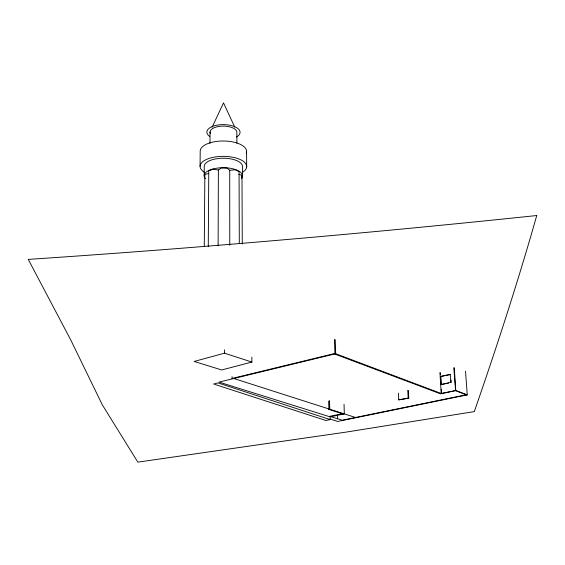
<?xml version="1.0" encoding="UTF-8"?>
<svg xmlns="http://www.w3.org/2000/svg" width="565" height="565" viewBox="0 0 565 565"><rect width="100%" height="100%" fill="white"/><g stroke="black" fill="none" stroke-linecap="round" stroke-linejoin="round"><path stroke-width="0.85" d="M251.849 357.129L251.884 362.059L224.503 353.189L224.503 349.834M218.125 245.832L218.373 170.008L221.445 167.953L227.144 168.102L229.729 170.291L235.287 169.797L239.059 171.619L239.306 243.706M209.968 143.383L210.039 131.942M204.177 175.51L204.248 166.131A19.154 8.298 0.3 0 1 214.531 159.111L219.291 158.384A19.154 8.298 0.3 0 1 242.505 167.106L242.555 176.464M204.29 246.262L204.834 176.725L205.024 174.331L208.358 173.603M208.273 246.623L208.768 170.863L212.941 169.232L218.373 170.008M200.066 166.258L200.208 151.095A23.2 10.304 0.4 0 1 225.513 141.052A23.2 10.304 0.4 0 1 246.262 153.2M241.629 177.636L241.975 175.249L238.84 174.366M212.108 127.217L223.514 102.865L234.786 127.167M224.503 353.189L194.148 361.445L221.72 369.962L251.884 362.059M232.088 376.7L232.088 378.451L334.918 353.443L441.548 393.621L441.286 389.278M450.178 374.397L440.495 376.502L450.531 374.546L450.178 374.397L451.032 382.54L450.884 380.139M450.686 382.392L440.968 384.468L440.502 376.255M442.127 384.433L448.603 383.056M328.639 401.079L328.901 409.413L329.769 409.23L329.501 400.536M398.389 393.155L398.742 399.858L408.777 398.092L408.361 390.521M408.777 398.092L398.742 399.858M342.312 413.707L328.943 416.497L219.001 382.095L335.702 353.739L335.236 339.685M439.944 372.639L441.194 393.48L455.757 390.443L467.255 394.886L465.511 371.17M466.739 394.992L455.588 390.69L440.523 393.833L334.628 354.001M330.158 419.597L325.892 420.48L213.584 383.995L218.019 382.915L330.158 419.597L330.087 416.857L344.318 413.891L344.036 404.265M466.16 394.773L342.213 420.205L330.942 416.673M467.255 394.886L337.743 421.441L329.861 418.997M233.804 378.493L355.519 417.479M232.088 378.451L232.907 378.712M328.901 409.413L343.449 414.067M455.588 390.69L453.78 367.822M454.295 367.709L455.757 390.443M440.841 376.65L441.322 384.61M440.297 372.78L440.403 374.517M407.768 390.302L408.184 397.88M337.538 415.395L337.651 418.849M334.452 339.381L334.918 353.443M246.587 151.865L246.679 166.986M241.975 175.249L242.279 243.96M236.883 143.235L236.855 132.69A13.426 6.151 0.4 0 0 222.349 126.115A13.426 6.151 0.4 0 0 210.364 133.538M229.729 170.291L229.757 245.182M241.594 178.547A19.21 8.193 0.3 0 0 237.674 170.461A19.21 8.193 0.3 0 0 219.262 167.854L214.481 168.575A19.21 8.193 0.3 0 0 205.378 178.667M204.368 172.205A23.32 10.099 0.3 0 1 207.539 158.97A23.32 10.099 0.3 0 1 238.289 158.744A23.32 10.099 0.3 0 1 243.098 171.93M209.735 136.433A16.611 7.613 0.4 0 1 212.73 126.348A16.611 7.613 0.4 0 1 234.976 126.807A16.611 7.613 0.4 0 1 236.53 136.991M536.75 215.526C518.02 281.532 496.797 346.811 474.296 411.61L345.639 432.183L137.853 462.135L102.293 404.815L70.738 339.932L28.25 259.392C198.018 248.056 367.54 233.324 536.75 215.526"/></g></svg>
